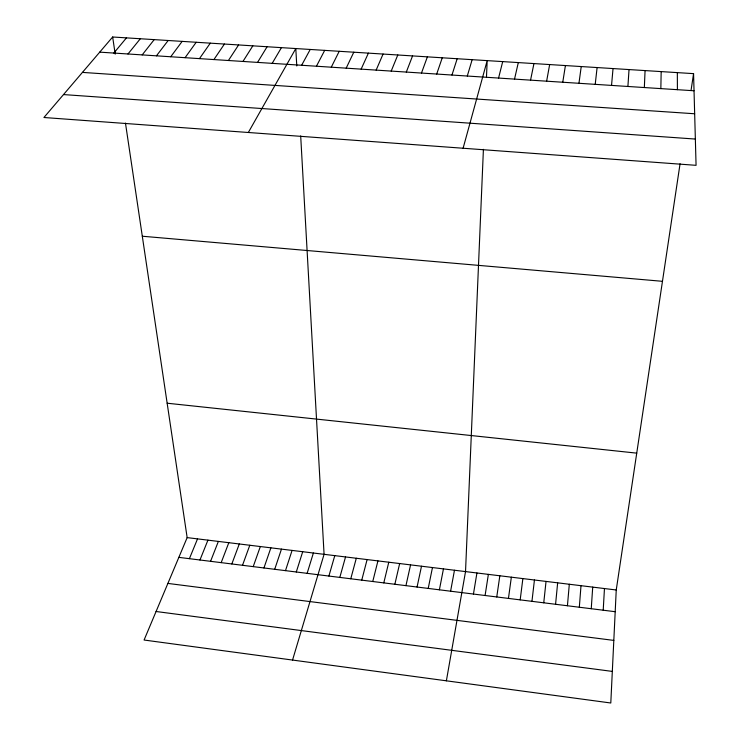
<?xml version="1.0" encoding="UTF-8"?>
<svg xmlns="http://www.w3.org/2000/svg" width="740" height="740" viewBox="0 0 740 740"><rect width="100%" height="100%" fill="white"/><g stroke="black" fill="none" stroke-linecap="round" stroke-linejoin="round"><path stroke-width="1.11" d="M660.848 88.615L661.172 71.595M483.414 149.332L465.525 571.585L446.377 680.818M486.485 76.978L487.179 60.625L463.101 148.24M644.346 87.542L645.067 70.578M680.069 163.744L616.244 589.984L610.796 703L144.078 640.026L187.155 537.61L125.467 123.099M603.211 610.213L604.46 588.55M627.909 86.478L629.028 69.569M591.251 608.724L592.712 587.116M579.327 607.235L581.002 585.682M567.432 605.755L569.31 584.258M611.536 85.415L613.035 68.561M555.574 604.284L557.655 582.833M543.752 602.804L546.037 581.418M595.219 84.351L597.106 67.553M531.949 601.343L534.437 580.003M520.183 599.872L522.875 578.587M508.454 598.41L511.349 577.182M578.957 83.296L581.233 66.554M496.753 596.958L499.842 575.776M691.068 90.271L693.565 73.639L112.656 37L43.928 117.503L696.072 165.325L693.565 73.639M485.089 595.506L488.372 574.379M562.761 82.242L565.416 65.555M473.443 594.054L476.93 572.982M546.629 81.197L549.654 64.565M450.605 591.205L454.471 570.244M439.394 589.817L443.454 568.894M428.22 588.42L432.465 567.552M530.552 80.151L533.947 63.575M417.064 587.033L421.504 566.22M405.946 585.645L410.571 564.879M514.531 79.106L518.305 62.586M394.855 584.267L399.656 563.547M383.792 582.889L388.778 562.224M372.757 581.51L377.927 560.902M498.566 78.07L502.71 61.605M361.749 580.141L367.105 559.579M350.769 578.773L356.301 558.256M339.817 577.413L345.534 556.942M328.893 576.053L334.785 555.629M467.292 76.035L472.148 59.672M292.55 660.062L324.074 554.325L300.69 135.938M307.128 573.343L313.381 553.021M296.287 571.992L302.716 551.716M451.964 75.036L457.181 58.728M285.483 570.642L292.078 550.421M274.697 569.301L281.468 549.126M436.693 74.046L442.252 57.794M263.94 567.959L270.886 547.831M253.21 566.627L260.332 546.546M421.476 73.057L427.387 56.851M242.507 565.295L249.796 545.26M231.824 563.963L239.298 543.974M221.177 562.64L228.817 542.698M406.306 72.076L412.559 55.916M210.558 561.318L218.365 541.421M199.957 559.995L207.931 540.154M391.201 71.086L397.796 54.982M189.394 558.682L197.534 538.877M376.142 70.115L383.07 54.057M361.139 69.135L368.4 53.132M346.181 68.163L353.785 52.207M331.279 67.192L339.216 51.291M316.433 66.23L324.693 50.376M301.633 65.268L310.226 49.46M248.335 132.488L295.806 48.553L296.777 65.971M272.19 63.353L281.431 47.647M257.548 62.4L267.103 46.74M242.951 61.457L252.83 45.843M228.41 60.514L238.595 44.946M213.916 59.57L224.414 44.048M199.467 58.627L210.28 43.16M185.074 57.692L196.192 42.273M170.727 56.758L182.16 41.385M156.436 55.833L168.165 40.506M142.182 54.908L154.216 39.618M127.983 53.983L140.322 38.748M113.831 53.067L126.466 37.87M99.724 52.142L694.028 90.77M82.436 72.4L694.657 113.766M63.501 94.572L695.35 139.055M142.302 236.227L662.466 281.311M167.157 403.217L636.733 453.139M187.155 537.61L616.244 589.984M178.849 557.368L615.199 611.702M167.888 583.416L613.812 640.405M156.075 611.499L612.322 671.411M112.656 37L115.209 54.15M677.341 72.622L677.405 89.688"/></g></svg>
